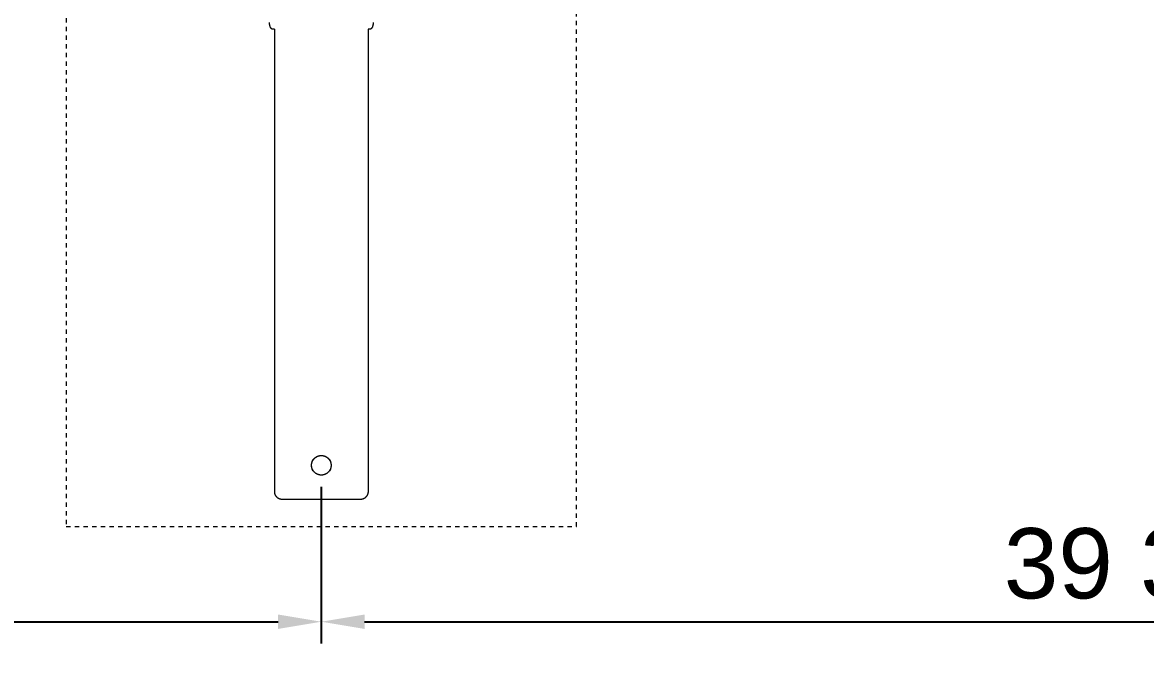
# Model space of a CAD drawing. Header units: inches. Extents: x -9 to 187, y -3 to 135.
# Drawn here: x 38.37 to 64.36, y -2.65 to 12.3 of the extents above; entities that cross this region are included whole.
import ezdxf

# ---------------------------------------------------------------- set-up
doc = ezdxf.new("R2010")
doc.units = ezdxf.units.IN
doc.linetypes.add('HIDDEN', pattern=[1.905, 1.27, -0.635])
for name, color, linetype, lineweight in [('ZANO_R', 7, 'Continuous', 0), ('ZANO_R_przerywana', 250, 'HIDDEN', 0), ('ZANO_W', 1, 'Continuous', 0)]:
    doc.layers.add(name, color=color, linetype=linetype, lineweight=lineweight)
doc.styles.get("Standard").update_dxf_attribs({"font": 'arial.ttf'})
doc.dimstyles.new('amerykanie', dxfattribs={"dimtxt": 50, "dimasz": 50, "dimexe": 0.5, "dimexo": 0.5, "dimgap": 1, "dimtad": 1, "dimdec": 0, "dimzin": 0, "dimlunit": 5, "dimtxsty": 'Standard', "dimcen": 0.09, "dimclrd": 1, "dimclre": 1, "dimclrt": 1, "dimazin": 0, "dimtfac": 1, "dimtdec": 0, "dimtmove": 0, "dimatfit": 3, "dimfxl": 1, "dimtzin": 0, "dimarcsym": 1})

# ---------------------------------------------------------------- blocks, each defined once
blk = doc.blocks.new('*D361')
at = {"layer": 'ZANO_W', "color": 1, "lineweight": -2}
for p, q in [((6.125, 1.556), (6.125, -2.063)), ((45.284, 1.556), (45.284, -2.063)), ((7.125, -1.563), (44.284, -1.563))]:
    blk.add_line(p, q, dxfattribs=at)
at = {"layer": 'ZANO_W', "color": 1}
for points in [[(7.125, -1.396), (7.125, -1.73), (6.125, -1.563)], [(44.284, -1.73), (44.284, -1.396), (45.284, -1.563)]]:
    blk.add_solid(points, dxfattribs=at)
at = {"layer": 'ZANO_W', "color": 1, "insert": (25.705, -0.222), "char_height": 1.625, "attachment_point": 5}
blk.add_mtext('39 3/16', dxfattribs=at)
blk = doc.blocks.new('*D362')
at = {"layer": 'ZANO_W', "color": 1, "lineweight": -2}
for p, q in [((84.444, 1.576), (84.444, -2.063)), ((45.284, 1.556), (45.284, -2.063)), ((46.284, -1.563), (83.444, -1.563))]:
    blk.add_line(p, q, dxfattribs=at)
at = {"layer": 'ZANO_W', "color": 1}
for points in [[(46.284, -1.396), (46.284, -1.73), (45.284, -1.563)], [(83.444, -1.73), (83.444, -1.396), (84.444, -1.563)]]:
    blk.add_solid(points, dxfattribs=at)
at = {"layer": 'ZANO_W', "color": 1, "insert": (64.864, -0.222), "char_height": 1.625, "attachment_point": 5}
blk.add_mtext('39 3/16', dxfattribs=at)

msp = doc.modelspace()

# ---------------------------------------------------------------- linework, layer by layer
at = {"layer": 'ZANO_R'}
for p, q in [((44.08386, 12.29208), (44.08378, 12.2991)), ((44.0841, 12.28495), (44.08386, 12.29208)), ((44.08451, 12.27773), (44.0841, 12.28495)), ((44.0851, 12.27045), (44.08451, 12.27773)), ((44.08586, 12.26312), (44.0851, 12.27045)), ((44.08682, 12.25577), (44.08586, 12.26312)), ((44.08797, 12.24843), (44.08682, 12.25577)), ((44.08931, 12.24114), (44.08797, 12.24843)), ((44.09085, 12.23391), (44.08931, 12.24114)), ((44.09258, 12.22677), (44.09085, 12.23391)), ((44.0945, 12.21977), (44.09258, 12.22677)), ((44.09662, 12.21293), (44.0945, 12.21977)), ((46.47449, 12.21977), (46.47238, 12.21293)), ((46.47642, 12.22677), (46.47449, 12.21977)), ((46.47815, 12.23391), (46.47642, 12.22677)), ((46.47969, 12.24114), (46.47815, 12.23391)), ((46.48103, 12.24843), (46.47969, 12.24114)), ((46.48217, 12.25577), (46.48103, 12.24843)), ((46.48313, 12.26312), (46.48217, 12.25577)), ((46.4839, 12.27045), (46.48313, 12.26312)), ((46.48448, 12.27773), (46.4839, 12.27045)), ((46.48489, 12.28495), (46.48448, 12.27773)), ((46.48513, 12.29208), (46.48489, 12.28495)), ((46.48521, 12.2991), (46.48513, 12.29208)), ((44.09891, 12.20628), (44.09662, 12.21293)), ((44.10013, 12.20303), (44.09891, 12.20628)), ((44.10139, 12.19985), (44.10013, 12.20303)), ((44.10269, 12.19672), (44.10139, 12.19985)), ((44.10404, 12.19366), (44.10269, 12.19672)), ((44.10542, 12.19067), (44.10404, 12.19366)), ((44.10684, 12.18775), (44.10542, 12.19067)), ((44.1083, 12.18491), (44.10684, 12.18775)), ((44.1098, 12.18214), (44.1083, 12.18491)), ((44.11133, 12.17945), (44.1098, 12.18214)), ((44.11289, 12.17685), (44.11133, 12.17945)), ((44.11448, 12.17433), (44.11289, 12.17685)), ((44.11611, 12.17189), (44.11448, 12.17433)), ((44.11776, 12.16955), (44.11611, 12.17189)), ((44.11943, 12.1673), (44.11776, 12.16955)), ((44.12113, 12.16514), (44.11943, 12.1673)), ((44.12285, 12.16307), (44.12113, 12.16514)), ((44.12459, 12.1611), (44.12285, 12.16307)), ((44.12635, 12.15922), (44.12459, 12.1611)), ((44.12813, 12.15744), (44.12635, 12.15922)), ((44.12992, 12.15576), (44.12813, 12.15744)), ((44.13172, 12.15417), (44.12992, 12.15576)), ((44.13353, 12.15269), (44.13172, 12.15417)), ((44.13444, 12.15198), (44.13353, 12.15269)), ((44.13536, 12.1513), (44.13444, 12.15198)), ((44.13627, 12.15064), (44.13536, 12.1513)), ((44.13718, 12.15), (44.13627, 12.15064)), ((44.1381, 12.14939), (44.13718, 12.15)), ((44.13902, 12.14881), (44.1381, 12.14939)), ((44.13993, 12.14825), (44.13902, 12.14881)), ((44.14085, 12.14771), (44.13993, 12.14825)), ((44.14177, 12.14719), (44.14085, 12.14771)), ((44.14269, 12.14671), (44.14177, 12.14719)), ((44.14361, 12.14624), (44.14269, 12.14671)), ((44.14452, 12.1458), (44.14361, 12.14624)), ((44.14544, 12.14538), (44.14452, 12.1458)), ((44.14636, 12.14498), (44.14544, 12.14538)), ((44.14727, 12.14461), (44.14636, 12.14498)), ((44.14819, 12.14426), (44.14727, 12.14461)), ((44.1491, 12.14393), (44.14819, 12.14426)), ((44.15001, 12.14363), (44.1491, 12.14393)), ((44.15092, 12.14335), (44.15001, 12.14363)), ((44.15183, 12.14309), (44.15092, 12.14335)), ((44.15274, 12.14285), (44.15183, 12.14309)), ((44.15364, 12.14263), (44.15274, 12.14285)), ((44.15454, 12.14244), (44.15364, 12.14263)), ((44.15544, 12.14227), (44.15454, 12.14244)), ((44.15634, 12.14212), (44.15544, 12.14227)), ((44.15723, 12.14199), (44.15634, 12.14212)), ((44.15812, 12.14188), (44.15723, 12.14199)), ((44.15901, 12.14179), (44.15812, 12.14188)), ((44.15989, 12.14172), (44.15901, 12.14179)), ((44.16077, 12.14167), (44.15989, 12.14172)), ((44.16164, 12.14164), (44.16077, 12.14167)), ((44.16252, 12.14163), (44.16164, 12.14164)), ((44.20188, 12.14163), (44.16252, 12.14163)), ((44.20188, 12.14163), (44.20188, 2.64638)), ((46.40648, 12.14163), (46.36711, 12.14163)), ((46.36711, 12.14163), (46.36711, 2.64638)), ((46.40735, 12.14164), (46.40648, 12.14163)), ((46.40823, 12.14167), (46.40735, 12.14164)), ((46.40911, 12.14172), (46.40823, 12.14167)), ((46.40999, 12.14179), (46.40911, 12.14172)), ((46.41088, 12.14188), (46.40999, 12.14179)), ((46.41176, 12.14199), (46.41088, 12.14188)), ((46.41266, 12.14212), (46.41176, 12.14199)), ((46.41355, 12.14227), (46.41266, 12.14212)), ((46.41445, 12.14244), (46.41355, 12.14227)), ((46.41535, 12.14263), (46.41445, 12.14244)), ((46.41626, 12.14285), (46.41535, 12.14263)), ((46.41716, 12.14309), (46.41626, 12.14285)), ((46.41807, 12.14335), (46.41716, 12.14309)), ((46.41898, 12.14363), (46.41807, 12.14335)), ((46.41989, 12.14393), (46.41898, 12.14363)), ((46.42081, 12.14426), (46.41989, 12.14393)), ((46.42172, 12.14461), (46.42081, 12.14426)), ((46.42264, 12.14498), (46.42172, 12.14461)), ((46.42355, 12.14538), (46.42264, 12.14498)), ((46.42447, 12.1458), (46.42355, 12.14538)), ((46.42539, 12.14624), (46.42447, 12.1458)), ((46.42631, 12.14671), (46.42539, 12.14624)), ((46.42722, 12.14719), (46.42631, 12.14671)), ((46.42814, 12.14771), (46.42722, 12.14719)), ((46.42906, 12.14825), (46.42814, 12.14771)), ((46.42998, 12.14881), (46.42906, 12.14825)), ((46.4309, 12.14939), (46.42998, 12.14881)), ((46.43181, 12.15), (46.4309, 12.14939)), ((46.43273, 12.15064), (46.43181, 12.15)), ((46.43364, 12.1513), (46.43273, 12.15064)), ((46.43455, 12.15198), (46.43364, 12.1513)), ((46.43546, 12.15269), (46.43455, 12.15198)), ((46.43727, 12.15417), (46.43546, 12.15269)), ((46.43908, 12.15576), (46.43727, 12.15417)), ((46.44087, 12.15744), (46.43908, 12.15576)), ((46.44264, 12.15922), (46.44087, 12.15744)), ((46.4444, 12.1611), (46.44264, 12.15922)), ((46.44614, 12.16307), (46.4444, 12.1611)), ((46.44786, 12.16514), (46.44614, 12.16307)), ((46.44956, 12.1673), (46.44786, 12.16514)), ((46.45124, 12.16955), (46.44956, 12.1673)), ((46.45289, 12.17189), (46.45124, 12.16955)), ((46.45451, 12.17433), (46.45289, 12.17189)), ((46.45611, 12.17685), (46.45451, 12.17433)), ((46.45767, 12.17945), (46.45611, 12.17685)), ((46.4592, 12.18214), (46.45767, 12.17945)), ((46.46069, 12.18491), (46.4592, 12.18214)), ((46.46215, 12.18775), (46.46069, 12.18491)), ((46.46358, 12.19067), (46.46215, 12.18775)), ((46.46496, 12.19366), (46.46358, 12.19067)), ((46.4663, 12.19672), (46.46496, 12.19366)), ((46.4676, 12.19985), (46.4663, 12.19672)), ((46.46886, 12.20303), (46.4676, 12.19985)), ((46.47008, 12.20628), (46.46886, 12.20303)), ((46.47238, 12.21293), (46.47008, 12.20628)), ((44.20188, 2.64638), (44.20188, 1.42598)), ((46.36711, 2.64638), (46.36711, 1.42598)), ((45.05896, 2.07519), (45.05975, 2.08288)), ((45.05975, 2.08288), (45.0608, 2.09054)), ((45.0608, 2.09054), (45.06212, 2.09815)), ((45.06212, 2.09815), (45.06369, 2.10572)), ((45.06369, 2.10572), (45.06552, 2.11323)), ((45.06552, 2.11323), (45.06761, 2.12067)), ((45.06761, 2.12067), (45.06995, 2.12804)), ((45.06995, 2.12804), (45.07254, 2.13532)), ((45.07254, 2.13532), (45.07537, 2.14251)), ((45.07537, 2.14251), (45.07845, 2.1496)), ((45.07845, 2.1496), (45.08177, 2.15658)), ((45.08177, 2.15658), (45.08533, 2.16345)), ((45.08533, 2.16345), (45.08912, 2.17018)), ((45.08912, 2.17018), (45.09314, 2.17679)), ((45.09314, 2.17679), (45.09737, 2.18325)), ((45.09737, 2.18325), (45.10183, 2.18956)), ((45.10183, 2.18956), (45.1065, 2.19572)), ((45.1065, 2.19572), (45.11138, 2.20172)), ((45.11138, 2.20172), (45.11646, 2.20754)), ((45.11646, 2.20754), (45.12174, 2.21319)), ((45.12174, 2.21319), (45.12721, 2.21866)), ((45.12721, 2.21866), (45.13285, 2.22393)), ((45.13285, 2.22393), (45.13868, 2.22901)), ((45.13868, 2.22901), (45.14468, 2.23389)), ((45.14468, 2.23389), (45.15084, 2.23856)), ((45.15084, 2.23856), (45.15715, 2.24302)), ((45.15715, 2.24302), (45.16362, 2.24725)), ((45.16362, 2.24725), (45.17022, 2.25127)), ((45.17022, 2.25127), (45.17696, 2.25506)), ((45.17696, 2.25506), (45.18382, 2.25861)), ((45.18382, 2.25861), (45.1908, 2.26193)), ((45.1908, 2.26193), (45.19789, 2.26501)), ((45.19789, 2.26501), (45.20508, 2.26784)), ((45.20508, 2.26784), (45.21237, 2.27043)), ((45.21237, 2.27043), (45.21973, 2.27277)), ((45.21973, 2.27277), (45.22718, 2.27485)), ((45.22718, 2.27485), (45.23469, 2.27668)), ((45.23469, 2.27668), (45.24225, 2.27826)), ((45.24225, 2.27826), (45.24987, 2.27957)), ((45.24987, 2.27957), (45.25753, 2.28062)), ((45.25753, 2.28062), (45.26522, 2.28141)), ((45.26522, 2.28141), (45.27293, 2.28194)), ((45.27293, 2.28194), (45.28065, 2.2822)), ((45.28065, 2.2822), (45.28838, 2.2822)), ((45.28838, 2.2822), (45.29611, 2.28193)), ((45.29611, 2.28193), (45.30382, 2.28141)), ((45.30382, 2.28141), (45.31151, 2.28062)), ((45.31151, 2.28062), (45.31917, 2.27956)), ((45.31917, 2.27956), (45.32678, 2.27825)), ((45.32678, 2.27825), (45.33435, 2.27667)), ((45.33435, 2.27667), (45.34186, 2.27484)), ((45.34186, 2.27484), (45.3493, 2.27276)), ((45.3493, 2.27276), (45.35667, 2.27042)), ((45.35667, 2.27042), (45.36395, 2.26783)), ((45.36395, 2.26783), (45.37114, 2.26499)), ((45.37114, 2.26499), (45.37823, 2.26191)), ((45.37823, 2.26191), (45.38521, 2.25859)), ((45.38521, 2.25859), (45.39208, 2.25504)), ((45.39208, 2.25504), (45.39881, 2.25125)), ((45.39881, 2.25125), (45.40542, 2.24723)), ((45.40542, 2.24723), (45.41188, 2.24299)), ((45.41188, 2.24299), (45.41819, 2.23853)), ((45.41819, 2.23853), (45.42435, 2.23386)), ((45.42435, 2.23386), (45.43035, 2.22898)), ((45.43035, 2.22898), (45.43617, 2.2239)), ((45.43617, 2.2239), (45.44182, 2.21863)), ((45.44182, 2.21863), (45.44729, 2.21316)), ((45.44729, 2.21316), (45.45256, 2.20751)), ((45.45256, 2.20751), (45.45764, 2.20168)), ((45.45764, 2.20168), (45.46252, 2.19569)), ((45.46252, 2.19569), (45.46719, 2.18953)), ((45.46719, 2.18953), (45.47164, 2.18321)), ((45.47164, 2.18321), (45.47588, 2.17675)), ((45.47588, 2.17675), (45.4799, 2.17015)), ((45.4799, 2.17015), (45.48369, 2.16341)), ((45.48369, 2.16341), (45.48724, 2.15654)), ((45.48724, 2.15654), (45.49056, 2.14956)), ((45.49056, 2.14956), (45.49364, 2.14247)), ((45.49364, 2.14247), (45.49647, 2.13528)), ((45.49647, 2.13528), (45.49906, 2.128)), ((45.49906, 2.128), (45.5014, 2.12063)), ((45.5014, 2.12063), (45.50348, 2.11319)), ((45.50348, 2.11319), (45.50531, 2.10568)), ((45.50531, 2.10568), (45.50689, 2.09811)), ((45.50689, 2.09811), (45.5082, 2.09049)), ((45.5082, 2.09049), (45.50925, 2.08284)), ((45.50925, 2.08284), (45.51004, 2.07515)), ((45.05817, 2.05975), (45.05843, 2.06748)), ((45.05817, 2.05203), (45.05817, 2.05975)), ((45.05843, 2.0443), (45.05817, 2.05203)), ((45.05843, 2.06748), (45.05896, 2.07519)), ((45.05896, 2.03659), (45.05843, 2.0443)), ((45.05975, 2.0289), (45.05896, 2.03659)), ((45.0608, 2.02124), (45.05975, 2.0289)), ((45.06211, 2.01363), (45.0608, 2.02124)), ((45.06368, 2.00606), (45.06211, 2.01363)), ((45.06551, 1.99855), (45.06368, 2.00606)), ((45.0676, 1.9911), (45.06551, 1.99855)), ((45.06993, 1.98374), (45.0676, 1.9911)), ((45.07252, 1.97645), (45.06993, 1.98374)), ((45.07536, 1.96926), (45.07252, 1.97645)), ((45.07843, 1.96217), (45.07536, 1.96926)), ((45.08175, 1.95519), (45.07843, 1.96217)), ((45.08531, 1.94833), (45.08175, 1.95519)), ((45.0891, 1.94159), (45.08531, 1.94833)), ((45.09311, 1.93499), (45.0891, 1.94159)), ((45.09735, 1.92852), (45.09311, 1.93499)), ((45.10181, 1.92221), (45.09735, 1.92852)), ((45.10648, 1.91605), (45.10181, 1.92221)), ((45.11135, 1.91005), (45.10648, 1.91605)), ((45.11643, 1.90423), (45.11135, 1.91005)), ((45.12171, 1.89858), (45.11643, 1.90423)), ((45.12717, 1.89311), (45.12171, 1.89858)), ((45.13282, 1.88783), (45.12717, 1.89311)), ((45.13865, 1.88275), (45.13282, 1.88783)), ((45.14464, 1.87787), (45.13865, 1.88275)), ((45.1508, 1.8732), (45.14464, 1.87787)), ((45.15712, 1.86875), (45.1508, 1.8732)), ((45.16358, 1.86451), (45.15712, 1.86875)), ((45.17018, 1.86049), (45.16358, 1.86451)), ((45.17692, 1.8567), (45.17018, 1.86049)), ((45.18378, 1.85314), (45.17692, 1.8567)), ((45.19076, 1.84982), (45.18378, 1.85314)), ((45.19785, 1.84674), (45.19076, 1.84982)), ((45.20504, 1.84391), (45.19785, 1.84674)), ((45.21232, 1.84132), (45.20504, 1.84391)), ((45.21969, 1.83898), (45.21232, 1.84132)), ((45.22713, 1.83689), (45.21969, 1.83898)), ((45.23464, 1.83506), (45.22713, 1.83689)), ((45.24221, 1.83349), (45.23464, 1.83506)), ((45.24983, 1.83217), (45.24221, 1.83349)), ((45.25749, 1.83112), (45.24983, 1.83217)), ((45.26517, 1.83033), (45.25749, 1.83112)), ((45.27289, 1.8298), (45.26517, 1.83033)), ((45.28061, 1.82954), (45.27289, 1.8298)), ((45.28834, 1.82954), (45.28061, 1.82954)), ((45.29607, 1.8298), (45.28834, 1.82954)), ((45.30378, 1.83033), (45.29607, 1.8298)), ((45.31147, 1.83112), (45.30378, 1.83033)), ((45.31912, 1.83217), (45.31147, 1.83112)), ((45.32674, 1.83348), (45.31912, 1.83217)), ((45.33431, 1.83505), (45.32674, 1.83348)), ((45.34182, 1.83688), (45.33431, 1.83505)), ((45.34926, 1.83897), (45.34182, 1.83688)), ((45.35663, 1.8413), (45.34926, 1.83897)), ((45.36391, 1.84389), (45.35663, 1.8413)), ((45.3711, 1.84673), (45.36391, 1.84389)), ((45.37819, 1.84981), (45.3711, 1.84673)), ((45.38517, 1.85312), (45.37819, 1.84981)), ((45.39204, 1.85668), (45.38517, 1.85312)), ((45.39877, 1.86047), (45.39204, 1.85668)), ((45.40538, 1.86448), (45.39877, 1.86047)), ((45.41184, 1.86872), (45.40538, 1.86448)), ((45.41816, 1.87318), (45.41184, 1.86872)), ((45.42432, 1.87785), (45.41816, 1.87318)), ((45.43031, 1.88273), (45.42432, 1.87785)), ((45.43614, 1.8878), (45.43031, 1.88273)), ((45.44179, 1.89308), (45.43614, 1.8878)), ((45.44726, 1.89854), (45.44179, 1.89308)), ((45.45253, 1.90419), (45.44726, 1.89854)), ((45.45761, 1.91002), (45.45253, 1.90419)), ((45.46249, 1.91601), (45.45761, 1.91002)), ((45.46716, 1.92217), (45.46249, 1.91601)), ((45.47162, 1.92849), (45.46716, 1.92217)), ((45.47586, 1.93495), (45.47162, 1.92849)), ((45.47988, 1.94155), (45.47586, 1.93495)), ((45.48367, 1.94829), (45.47988, 1.94155)), ((45.48722, 1.95515), (45.48367, 1.94829)), ((45.49054, 1.96213), (45.48722, 1.95515)), ((45.49362, 1.96922), (45.49054, 1.96213)), ((45.49646, 1.97641), (45.49362, 1.96922)), ((45.49905, 1.9837), (45.49646, 1.97641)), ((45.50139, 1.99106), (45.49905, 1.9837)), ((45.50347, 1.99851), (45.50139, 1.99106)), ((45.5053, 2.00601), (45.50347, 1.99851)), ((45.50688, 2.01358), (45.5053, 2.00601)), ((45.50819, 2.0212), (45.50688, 2.01358)), ((45.50924, 2.02886), (45.50819, 2.0212)), ((45.51004, 2.03655), (45.50924, 2.02886)), ((45.51004, 2.07515), (45.51057, 2.06744)), ((45.51056, 2.04426), (45.51004, 2.03655)), ((45.51083, 2.05198), (45.51056, 2.04426)), ((45.51057, 2.06744), (45.51083, 2.05971)), ((45.51083, 2.05971), (45.51083, 2.05198)), ((44.20188, 1.42598), (44.20195, 1.42209)), ((44.20195, 1.42209), (44.20213, 1.4182)), ((44.20213, 1.4182), (44.20244, 1.41432)), ((44.20244, 1.41432), (44.20287, 1.41045)), ((44.20287, 1.41045), (44.20342, 1.40659)), ((44.20342, 1.40659), (44.20409, 1.40276)), ((44.20409, 1.40276), (44.20488, 1.39894)), ((44.20488, 1.39894), (44.20579, 1.39515)), ((44.20579, 1.39515), (44.20685, 1.39125)), ((44.20685, 1.39125), (44.20804, 1.38738)), ((44.20804, 1.38738), (44.20934, 1.38355)), ((44.20934, 1.38355), (44.21077, 1.37977)), ((44.21077, 1.37977), (44.21231, 1.37602)), ((44.21231, 1.37602), (44.21396, 1.37233)), ((44.21396, 1.37233), (44.21571, 1.36868)), ((44.21571, 1.36868), (44.21758, 1.36509)), ((44.21758, 1.36509), (44.2196, 1.36144)), ((44.2196, 1.36144), (44.22174, 1.35786)), ((44.22174, 1.35786), (44.22397, 1.35433)), ((44.22397, 1.35433), (44.2263, 1.35087)), ((44.2263, 1.35087), (44.22873, 1.34748)), ((44.22873, 1.34748), (44.23125, 1.34415)), ((44.23125, 1.34415), (44.23386, 1.34089)), ((44.23386, 1.34089), (44.23656, 1.3377)), ((44.23656, 1.3377), (44.23938, 1.33453)), ((44.23938, 1.33453), (44.24229, 1.33143)), ((44.24229, 1.33143), (44.24527, 1.32841)), ((44.24527, 1.32841), (44.24833, 1.32546)), ((44.24833, 1.32546), (44.25146, 1.32259)), ((44.25146, 1.32259), (44.25465, 1.31979)), ((44.25465, 1.31979), (44.25792, 1.31707)), ((44.25792, 1.31707), (44.26124, 1.31442)), ((44.26124, 1.31442), (44.2649, 1.31165)), ((44.2649, 1.31165), (44.26862, 1.30896)), ((44.26862, 1.30896), (44.2724, 1.30636)), ((44.2724, 1.30636), (44.27625, 1.30386)), ((44.27625, 1.30386), (44.28015, 1.30144)), ((44.28015, 1.30144), (44.28411, 1.29911)), ((46.28489, 1.29911), (46.28884, 1.30144)), ((46.28884, 1.30144), (46.29275, 1.30386)), ((46.29275, 1.30386), (46.29659, 1.30636)), ((46.29659, 1.30636), (46.30038, 1.30896)), ((46.30038, 1.30896), (46.3041, 1.31165)), ((46.3041, 1.31165), (46.30776, 1.31442)), ((46.30776, 1.31442), (46.31108, 1.31707)), ((46.31108, 1.31707), (46.31434, 1.31979)), ((46.31434, 1.31979), (46.31754, 1.32259)), ((46.31754, 1.32259), (46.32067, 1.32546)), ((46.32067, 1.32546), (46.32372, 1.32841)), ((46.32372, 1.32841), (46.32671, 1.33143)), ((46.32671, 1.33143), (46.32961, 1.33453)), ((46.32961, 1.33453), (46.33244, 1.3377)), ((46.33244, 1.3377), (46.33513, 1.34089)), ((46.33513, 1.34089), (46.33774, 1.34415)), ((46.33774, 1.34415), (46.34026, 1.34748)), ((46.34026, 1.34748), (46.34269, 1.35087)), ((46.34269, 1.35087), (46.34502, 1.35433)), ((46.34502, 1.35433), (46.34726, 1.35786)), ((46.34726, 1.35786), (46.34939, 1.36144)), ((46.34939, 1.36144), (46.35142, 1.36509)), ((46.35142, 1.36509), (46.35328, 1.36868)), ((46.35328, 1.36868), (46.35504, 1.37233)), ((46.35504, 1.37233), (46.35669, 1.37602)), ((46.35669, 1.37602), (46.35823, 1.37977)), ((46.35823, 1.37977), (46.35965, 1.38355)), ((46.35965, 1.38355), (46.36096, 1.38738)), ((46.36096, 1.38738), (46.36214, 1.39125)), ((46.36214, 1.39125), (46.36321, 1.39515)), ((46.36321, 1.39515), (46.36411, 1.39894)), ((46.36411, 1.39894), (46.3649, 1.40276)), ((46.3649, 1.40276), (46.36557, 1.40659)), ((46.36557, 1.40659), (46.36612, 1.41045)), ((46.36612, 1.41045), (46.36655, 1.41432)), ((46.36655, 1.41432), (46.36686, 1.4182)), ((46.36686, 1.4182), (46.36705, 1.42209)), ((46.36705, 1.42209), (46.36711, 1.42598)), ((44.28411, 1.29911), (44.28811, 1.29686)), ((44.28811, 1.29686), (44.29217, 1.29471)), ((44.29217, 1.29471), (44.29627, 1.29264)), ((44.29627, 1.29264), (44.30042, 1.29066)), ((44.30042, 1.29066), (44.30461, 1.28877)), ((44.30461, 1.28877), (44.30883, 1.28696)), ((44.30883, 1.28696), (44.3131, 1.28524)), ((44.3131, 1.28524), (44.31739, 1.28361)), ((44.31739, 1.28361), (44.32172, 1.28206)), ((44.32172, 1.28206), (44.32608, 1.2806)), ((44.32608, 1.2806), (44.33077, 1.27913)), ((44.33077, 1.27913), (44.33549, 1.27776)), ((44.33549, 1.27776), (44.34024, 1.27648)), ((44.34024, 1.27648), (44.34501, 1.2753)), ((44.34501, 1.2753), (44.3498, 1.27421)), ((44.3498, 1.27421), (44.35462, 1.27322)), ((44.35462, 1.27322), (44.35945, 1.27233)), ((44.35945, 1.27233), (44.3643, 1.27153)), ((44.3643, 1.27153), (44.36918, 1.27082)), ((44.36918, 1.27082), (44.37407, 1.2702)), ((44.37407, 1.2702), (44.37897, 1.26968)), ((44.37897, 1.26968), (44.38388, 1.26926)), ((44.38388, 1.26926), (44.3888, 1.26893)), ((44.3888, 1.26893), (44.39372, 1.2687)), ((44.39372, 1.2687), (44.39865, 1.26856)), ((44.39865, 1.26856), (44.40357, 1.26851)), ((44.40357, 1.26851), (44.61264, 1.26851)), ((44.61264, 1.26851), (44.65083, 1.26851)), ((44.65083, 1.26851), (45.91816, 1.26851)), ((45.91816, 1.26851), (45.95636, 1.26851)), ((45.95636, 1.26851), (46.16542, 1.26851)), ((46.16542, 1.26851), (46.17035, 1.26856)), ((46.17035, 1.26856), (46.17527, 1.2687)), ((46.17527, 1.2687), (46.1802, 1.26893)), ((46.1802, 1.26893), (46.18511, 1.26926)), ((46.18511, 1.26926), (46.19002, 1.26968)), ((46.19002, 1.26968), (46.19493, 1.2702)), ((46.19493, 1.2702), (46.19982, 1.27082)), ((46.19982, 1.27082), (46.20469, 1.27153)), ((46.20469, 1.27153), (46.20955, 1.27233)), ((46.20955, 1.27233), (46.21438, 1.27322)), ((46.21438, 1.27322), (46.21919, 1.27421)), ((46.21919, 1.27421), (46.22399, 1.2753)), ((46.22399, 1.2753), (46.22876, 1.27648)), ((46.22876, 1.27648), (46.2335, 1.27776)), ((46.2335, 1.27776), (46.23822, 1.27913)), ((46.23822, 1.27913), (46.24292, 1.2806)), ((46.24292, 1.2806), (46.24727, 1.28206)), ((46.24727, 1.28206), (46.2516, 1.28361)), ((46.2516, 1.28361), (46.2559, 1.28524)), ((46.2559, 1.28524), (46.26016, 1.28696)), ((46.26016, 1.28696), (46.26439, 1.28877)), ((46.26439, 1.28877), (46.26857, 1.29066)), ((46.26857, 1.29066), (46.27272, 1.29264)), ((46.27272, 1.29264), (46.27682, 1.29471)), ((46.27682, 1.29471), (46.28088, 1.29686)), ((46.28088, 1.29686), (46.28489, 1.29911))]:
    msp.add_line(p, q, dxfattribs=at)
msp.add_circle((45.2845, 2.05587), 0.22633, dxfattribs=at)
at = {"layer": 'ZANO_R_przerywana', "ltscale": 0.05}
for p, q in [((39.37934, 28.19604), (39.37934, 0.63863)), ((51.18966, 0.63863), (51.18966, 28.19604)), ((39.37934, 0.63863), (51.18966, 0.63863))]:
    msp.add_line(p, q, dxfattribs=at)

# ---------------------------------------------------------------- dimensions: what is measured, and where the dimension line sits
at = {"layer": 'ZANO_W'}
for base, p1, p2, picture, middle in [((45.2845, -1.56312), (6.12511, 2.05587), (45.2845, 2.05587), '*D361', (25.7048, -0.22235)), ((84.44388, -1.56312), (45.2845, 2.05587), (84.44388, 2.07555), '*D362', (64.86419, -0.22235))]:
    dim = msp.add_linear_dim(base=base, p1=p1, p2=p2, dimstyle='amerykanie', override={"dimtxt": 1.625, "dimasz": 1, "dimgap": 0.5, "dimdec": 4, "dimaunit": 1, "dimadec": 1, "dimtdec": 4, "dimtmove": 1, "dimfrac": 2}, dxfattribs=at)
    dim.commit()
    dim.dimension.update_dxf_attribs({"geometry": picture, "text_midpoint": middle})

doc.saveas('drawing.dxf')
